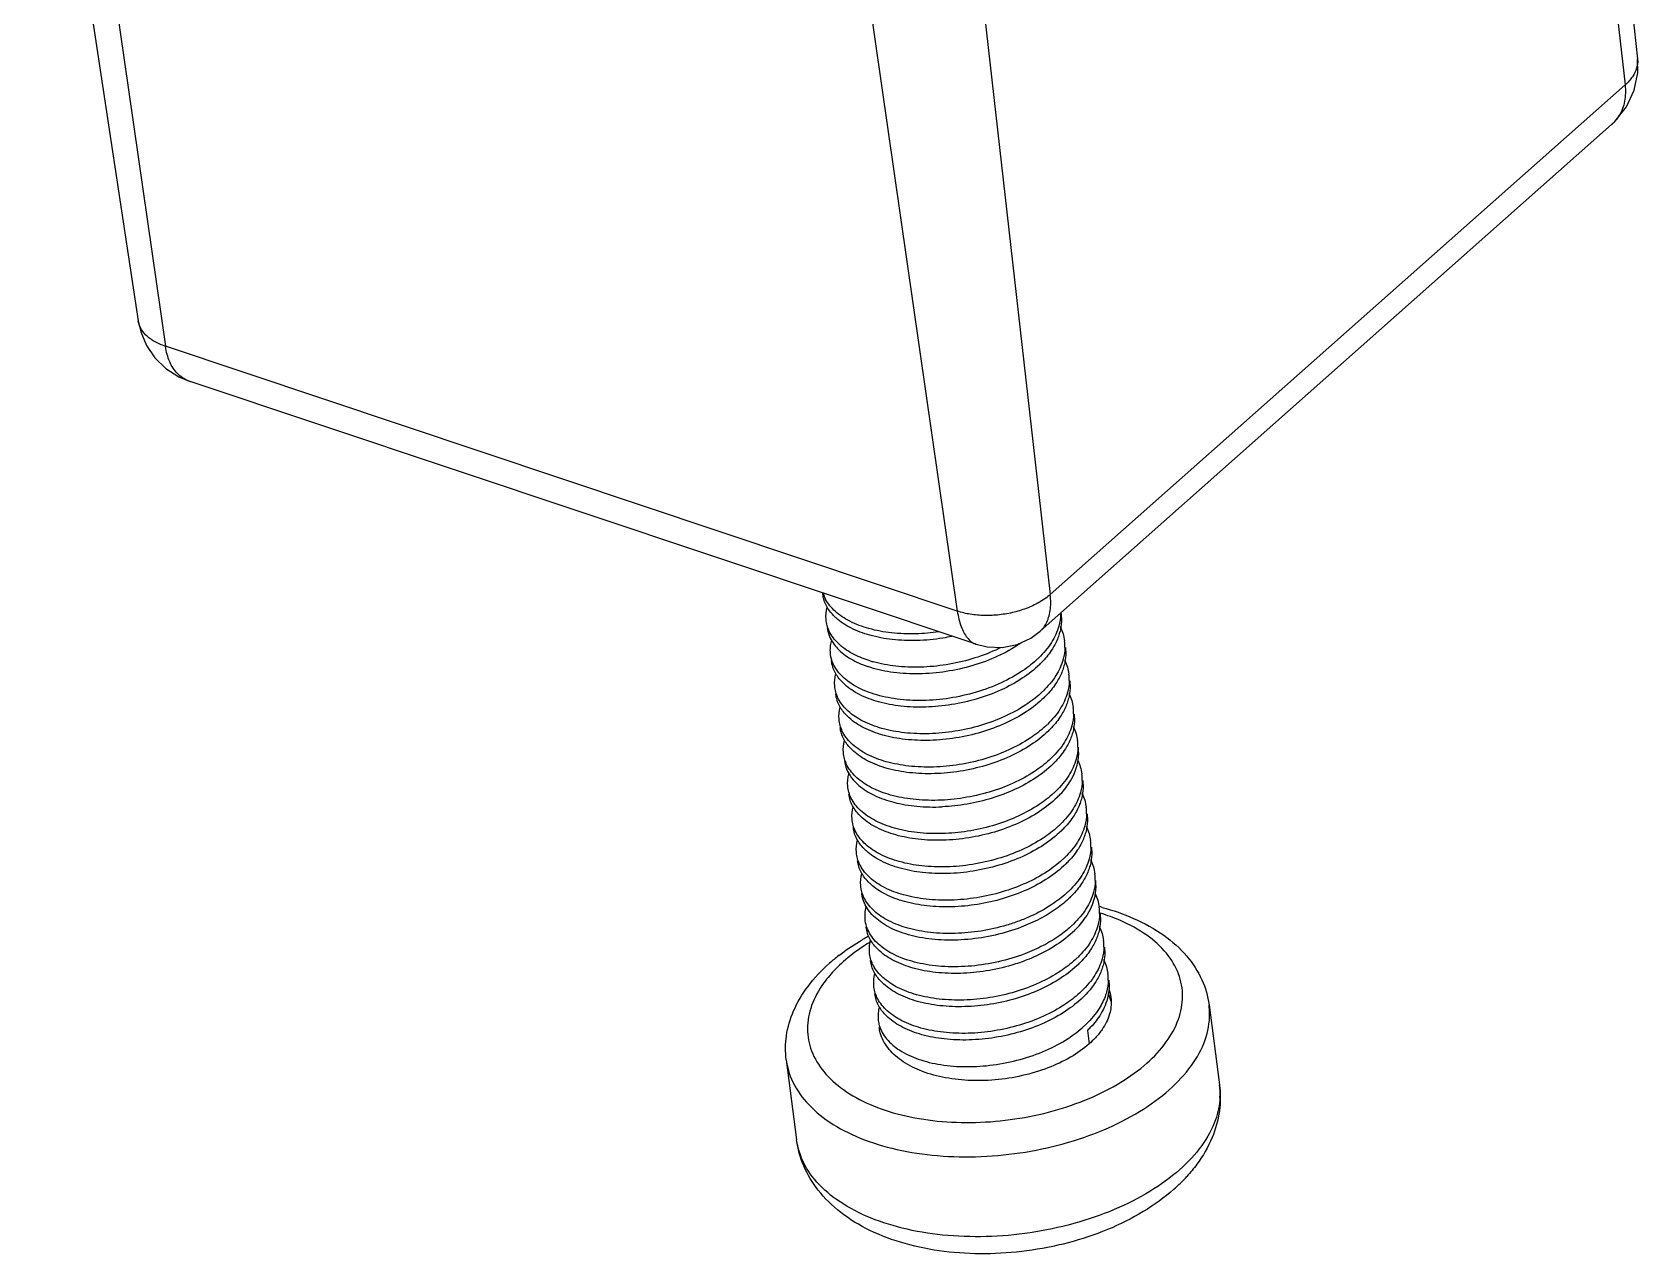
# Model space of a CAD drawing. Header units: millimetres. Extents: x 1518 to 2058, y 69 to 444.
# Drawn here: x 1738.08 to 1748.3, y 96.86 to 104.64 of the extents above; entities that cross this region are included whole.
import ezdxf

# ---------------------------------------------------------------- set-up
doc = ezdxf.new("R2010")
doc.units = ezdxf.units.MM
doc.layers.add('02___PRT_ALL_AXES', color=7, linetype='Continuous')

# ---------------------------------------------------------------- blocks, each defined once
blk = doc.blocks.new('*u40')
at = {"color": 7, "linetype": 'Continuous'}
for p, q in [((-55.69123442208047, -12.75117200994021), (-55.13329542774022, -17.88852604800024)), ((-55.80384083544027, -12.98598539304021), (-55.22522681346027, -18.08025406404022)), ((-66.88087688190012, -14.69689370549997), (-66.10450029149979, -19.80580222920025)), ((-66.63693476622007, -14.92598859756004), (-65.90533844586025, -19.9928610184802)), ((-60.00918500340049, -16.71497390460024), (-59.43057098112035, -21.80924257542017)), ((-60.84249992117998, -16.86420492036018), (-60.11090360124035, -21.93107734109992)), ((-55.13329542810038, -17.88852604476017), (-55.13327735808025, -17.88869324010011)), ((-55.22522681346027, -18.08025406404022), (-59.43057098112035, -21.80924257542017)), ((-55.32309105270042, -18.36985868040017), (-59.50436071794024, -22.07749970166003)), ((-66.10449559068024, -19.80583314282012), (-66.10450029252024, -19.80580222248022)), ((-60.11090360124035, -21.93107734109992), (-65.90533844586025, -19.9928610184802)), ((-65.72535719616008, -20.2497018733801), (-65.72552122902061, -20.24964706920002)), ((-59.9727498775801, -22.17392709030025), (-65.72537692614014, -20.24969533800015)), ((-59.15945581422034, -25.0005771276002), (-59.14676717916063, -25.09801366278009))]:
    blk.add_line(p, q, dxfattribs=at)
for points in [[(-55.3230825913804, -18.36985079412011), (-55.29919420794022, -18.34748819136018), (-55.21357152006021, -18.24017262258019), (-55.15742345556009, -18.11945675868026), (-55.13178481626028, -17.99134576140023), (-55.13327678160022, -17.88869854290022)], [(-66.10449477888051, -19.80583848803997), (-66.08607172248048, -19.88605074570023), (-66.0435836493607, -19.98646269078017), (-65.9817979041004, -20.07684290340023), (-65.90213648388044, -20.15428423446019), (-65.80662183156073, -20.21566004550016), (-65.72534296740014, -20.24970615102029)], [(-59.9727504472803, -22.17392558682013), (-59.89311613500013, -22.19311379160001), (-59.78262762120039, -22.19684173476014), (-59.67421856742021, -22.17497426754016), (-59.57344234914081, -22.12858028784024), (-59.50436137284032, -22.07749992786012)]]:
    blk.add_lwpolyline(points, dxfattribs=at)
for centre, radius, start, end in [((-65.65224044118008, -20.03013115206011), 0.23142313896, 246.5653447563976, 251.5394934224975), ((-60.84330617562046, -21.72256666320015), 0.2613799392, 197.6580874113081, 207.8591387118769), ((-59.69102967210029, -21.94676357010007), 0.3352350744599999, 359.0051948039015, 359.5714632862075), ((-59.64662280522043, -22.19021058384021), 0.32255441892, 358.9404408707056, 7.49398836309819), ((-60.48790985988057, -21.45182555717997), 0.8831874903000001, 252.8021194403905, 254.3605218768069), ((-60.04708077420037, -21.72578347926003), 0.7629736237799999, 312.3532433965095, 314.2444923353884), ((-60.00721404822025, -21.80871268422027), 0.71507667438, 314.2328978073182, 316.9234008229984), ((-59.61490121754036, -22.43380192170014), 0.32255441892, 358.9404408702889, 7.49398836309819), ((-60.01509003336037, -21.96964771566013), 0.7625903337000001, 312.3387016835015, 314.2443115783135), ((-59.97549246054041, -22.05230402202017), 0.71507667438, 314.2328978073896, 316.9234008229984), ((-59.58317962986052, -22.67739325950004), 0.32255441892, 358.9404408694027, 7.49398836309819), ((-59.98336844568053, -22.21323905346037), 0.7625903337000001, 312.3387016833977, 314.2443115783135), ((-59.94377087286034, -22.29589535988032), 0.71507667438, 314.2328978073896, 316.923400823192), ((-59.55146394186067, -22.92098522982008), 0.3225603507, 358.9335622421077, 7.493963062995886), ((-59.95164685800046, -22.45683039131995), 0.7625903337000001, 312.3387016831834, 314.2443115783135), ((-59.91204928517982, -22.53948669774002), 0.7150766743199999, 314.2328978073896, 316.9234008236874), ((-59.51973645450062, -23.16457593522011), 0.32255441892, 358.9404408706015, 7.49398836309819), ((-59.91976623678056, -22.70058288282019), 0.7623639270600001, 312.3299743667101, 314.2441998181903), ((-59.88108609540041, -22.78228732800028), 0.71617226508, 314.2322434407114, 316.9423011082028), ((-59.48801486688012, -23.40816727308004), 0.32255441892, 358.940440870888, 7.49398836309819), ((-59.8882036826401, -22.94401306704015), 0.7625903337000001, 312.3387016835015, 314.2443115783135), ((-59.84860610988017, -23.02666937340007), 0.7150766743199999, 314.2328978073182, 316.9234008229984), ((-59.45629327920028, -23.65175861088028), 0.32255441892, 358.9404408698979, 7.49398836309819), ((-59.85648209496026, -23.18760440490007), 0.7625903336400001, 312.3387016835015, 314.2443115783135), ((-59.8168845222001, -23.27026071125999), 0.71507667438, 314.2328978073182, 316.9234008228831), ((-59.42455104162036, -23.89534773516004), 0.3225336567000001, 358.9645388286063, 7.494076925098688), ((-59.82476050740024, -23.43119574264017), 0.7625903337599998, 312.3387016833977, 314.244311578203), ((-59.78516293452026, -23.51385204912015), 0.7150766743199999, 314.2328978073896, 316.9234008234938), ((-59.39285010384037, -24.13894128660013), 0.32255441892, 358.9404408707056, 7.49398836309819), ((-59.52755278578047, -25.86778567566023), 1.8318945387, 74.92260649118865, 75.59866141668769), ((-59.79207792462012, -23.67575786556017), 0.76122438654, 312.2762263165938, 314.2434765765877), ((-59.75434187604037, -23.75650452414015), 0.71637756732, 314.2321227713064, 316.9433779505896), ((-59.94726467502051, -25.67725976316012), 1.54797803934, 121.0002168558922, 123.1983432538036), ((-59.36112851615985, -24.38253262446028), 0.32255441892, 358.940440870888, 7.49398836309819), ((-60.12386129766037, -25.54856069526022), 1.39038290892, 127.9206791586875, 131.5379308019991), ((-60.22942634346055, -25.30514801232016), 1.08020303016, 131.518827031988, 135.5656634186808), ((-59.76131733197985, -23.91837841842005), 0.7625903337000001, 312.3387016836076, 314.2443115783135), ((-59.72171975922038, -24.00103472477997), 0.71507667438, 314.2328978073182, 316.9234008228831), ((-59.32940692854004, -24.62612396226018), 0.32255441892, 358.9404408696895, 7.49398836309819), ((-59.72959574430001, -24.1619697562802), 0.7625903337000001, 312.3387016835015, 314.2443115783135), ((-59.68999817154054, -24.24462606264024), 0.71507667438, 314.2328978073896, 316.9234008229984), ((-59.32767138306008, -24.87727614198025), 0.35356743456, 19.45763182031095, 24.61790856309299), ((-59.31902517504022, -24.8742395421001), 0.3444035076599999, 14.43880861710412, 19.46045367849108), ((-59.69818763363992, -24.40524320526004), 0.76303677906, 312.3554242382989, 314.2445194778111), ((-59.65891788665976, -24.48754789560019), 0.7160037392999999, 314.2322951694038, 316.943669545797), ((-58.69984774512068, -25.46423718504013), 0.51141113616, 357.1292637766953, 7.5335340973932), ((-59.35847700024033, -25.22184578478027), 1.25554068474, 311.4940855640143, 317.6413499176116)]:
    blk.add_arc(centre, radius, start, end, dxfattribs=at)
for points, start_tangent, end_tangent in [([(-55.13328135978054, -17.88869367588018), (-55.13284989462045, -17.8932825922202), (-55.14013176264029, -17.95709223564006), (-55.17144875106032, -18.02046451710032), (-55.22523048126004, -18.08022177198006)], (0.1082476513011166, -0.9941239590653632), (-0.7482448881704867, -0.6634226310028443)), ([(-55.22523048264065, -18.08022177186024), (-55.2224779879798, -18.14168129418033), (-55.22857640814027, -18.19980981174024), (-55.24349279489979, -18.25371378528018), (-55.26706495385997, -18.3026417622001), (-55.29901626011997, -18.34592087022031), (-55.32297098544041, -18.36974885322036)], (0.11291299845792, -0.9936048786007655), (-0.74816293437998, -0.663515051539856)), ([(-65.90533972740013, -19.99285214292024), (-65.98588969230059, -19.95714576306011), (-66.04805391690002, -19.9105073704801), (-66.08871521736, -19.8552756963602), (-66.10447952903996, -19.80583066632028)], (-0.9483589277737765, 0.3171992183341139), (-0.152388098630188, 0.9883207310361733)), ([(-65.74427809932013, -20.24246517840004), (-65.78019138119998, -20.22290886942017), (-65.8173639364802, -20.1920075305203), (-65.84878298808053, -20.15292699738006), (-65.87408605944029, -20.10623123448022), (-65.89299886505978, -20.05259175528022), (-65.9053397273401, -19.99285214286022)], (-0.9174700156238471, 0.3978049401794527), (-0.142882935988278, 0.9897395953498929)), ([(-61.01765255579994, -21.96222845388013), (-61.06804763130049, -21.89342762621993), (-61.09543030073996, -21.80869718574024)], (-0.6916302634216053, 0.7222517419289212), (-0.1315683654112127, 0.9913070993506613)), ([(-60.24778618680011, -22.08324627096022), (-60.41198464776016, -22.0973354764202), (-60.59322219354044, -22.09013758062031), (-60.75772413234017, -22.05872349996002), (-60.8971848410406, -22.00510470660026), (-61.00455436836, -21.93240610950022), (-61.07439194880021, -21.8447093586002)], (-0.9899593188332716, -0.1413525629593072), (-0.466860583717571, 0.884330930913812)), ([(-59.43057199470036, -21.80923365186027), (-59.50412174730036, -21.8623787313602), (-59.59375152894017, -21.90624572952004), (-59.6949669149999, -21.93863505882018), (-59.80269252864036, -21.95792268564003), (-59.91152654358029, -21.9631415557202), (-60.01601155554067, -21.95403007620018), (-60.1109082387602, -21.93104522274007)], (-0.7481977267667302, -0.6634758184448756), (-0.9483363174241015, 0.3172668105152094)), ([(-59.50436635980031, -22.07750031330022), (-59.48595016794002, -22.05858633930006), (-59.46109669500038, -22.02160480644022), (-59.44275376236033, -21.97731821682009), (-59.43135269669983, -21.92653610514003), (-59.42721742002004, -21.87015348402008), (-59.43057199476038, -21.80923365180024)], (0.7474836442174366, 0.6642802131837291), (-0.112850970967031, 0.9936119254275275)), ([(-61.07005303062033, -22.00357025604012), (-61.07141723778022, -21.99043951199997), (-61.06229889456063, -21.9031472436003)], (-0.1315683654172023, 0.9913070993498662), (0.2665282107637597, 0.9638271177275876)), ([(-60.15219392652034, -22.1164547829602), (-60.21681199392015, -22.12823828375997), (-60.40564033026021, -22.14605374403993), (-60.58687787598046, -22.13885584818001), (-60.75137981478019, -22.10744176758033), (-60.89084052354019, -22.05382297415997), (-60.99821005080048, -21.98112437706015), (-61.01765255579994, -21.96222845388013)], (-0.9795915709597907, -0.200998393288428), (-0.6916302635284081, 0.7222517418266465)), ([(-60.11090823834002, -21.93104522184024), (-60.0994027932602, -21.99050993508001), (-60.08319982481999, -22.04324701464031), (-60.06274432890018, -22.08832505190003), (-60.03853276284008, -22.12499840094017), (-60.01114068473998, -22.15263138438013), (-59.98118078244033, -22.17072950148008), (-59.97281377458057, -22.17389700402009)], (0.1429102874464662, -0.9897356463935046), (0.9486094123367846, -0.3164493369025449)), ([(-59.35584512646074, -21.9525838389003), (-59.36847080394, -22.04003017830007), (-59.42199880920043, -22.15934764326028), (-59.51473759614009, -22.27235414376025)], (-0.01735715933615366, -0.9998493531626549), (-0.7162835712332069, -0.6978093189270286)), ([(-59.35220073845994, -21.9532692675001), (-59.35055018952039, -21.96866685372004), (-59.35325337474023, -22.04637319218011)], (0.1304479426821223, -0.9914551599795132), (-0.1467486732863847, -0.9891738102521144)), ([(-61.04267036112014, -22.08830069646012), (-61.07005303062033, -22.00357025604012)], (-0.466860583606883, 0.8843309309722468), (-0.1315683654968847, 0.9913070993392906)), ([(-61.06367524584084, -22.05222792960024), (-61.04586925296007, -22.11710084814001), (-60.98704088831983, -22.20465260748006)], (0.131034583019023, -0.9913777978414843), (0.6874027065961024, -0.7262764755686039)), ([(-60.74904430116021, -22.29552511662007), (-60.8654632533603, -22.24869604446019), (-60.97283278068016, -22.17599744730012), (-61.04267036112014, -22.08830069646012)], (-0.9552445147275194, 0.2958173711650247), (-0.4668605836926665, 0.8843309309269595)), ([(-59.35325337474023, -22.04637319218011), (-59.36212648644027, -22.08874844592003), (-59.37446353686028, -22.12650318672024)], (-0.146748673779817, -0.9891738101789113), (-0.3573310547352344, -0.9339777927348192)), ([(-59.35751918730057, -22.04545570074015), (-59.35618562376021, -22.04827935828018), (-59.32682346834054, -22.14814233780032)], (0.4310359613916335, -0.9023347494068874), (0.1304479428330456, -0.9914551599596558)), ([(-61.03829554746039, -22.2471568324803), (-61.04031320514036, -22.22079280608034), (-61.02996742320011, -22.14458310432019)], (-0.1315228430043832, 0.9913131401167062), (0.2751384304115324, 0.9614046203917882)), ([(-60.98704088831983, -22.20465260748006), (-60.89105465478019, -22.27979413488015), (-60.76510610982018, -22.33694163636028)], (0.687402706756168, -0.7262764754171058), (0.9463373418324831, -0.323180499803794)), ([(-59.64691963944006, -22.16508398016015), (-59.67357854574038, -22.18302138684021), (-59.83724858382038, -22.27073481684022), (-60.02212751855996, -22.33632952026016), (-60.21806032836048, -22.3767208707601), (-60.41428868280082, -22.3901998150202), (-60.6000381208205, -22.37652615060028), (-60.76510610982018, -22.33694163636028)], (-0.8204593932463051, -0.5717048049771007), (-0.9463373418077934, 0.3231804998760903)), ([(-59.79326261069991, -22.19856867804003), (-59.82901046856023, -22.21550012916032), (-60.00454104714026, -22.28073964038026), (-60.19143472380074, -22.32311135400016), (-60.38026306014035, -22.34092681428012), (-60.56150060586037, -22.33372891842021), (-60.72600254466033, -22.30231483782029)], (-0.8967290582766203, -0.4425799318115611), (-0.9629365359963414, 0.2697280623950104)), ([(-59.37446353686028, -22.12650318672024), (-59.41565449170048, -22.20806591081998), (-59.48489252736044, -22.29709253537999)], (-0.3573310547181771, -0.9339777927413452), (-0.6827330153599122, -0.7306679339738141)), ([(-59.32412353884024, -22.19617517676022), (-59.33674921632019, -22.28362151616), (-59.39027722158039, -22.40293898106017), (-59.48301600846003, -22.51594548162018)], (-0.01735715933615366, -0.9998493531626549), (-0.7162835712332069, -0.6978093189270286)), ([(-59.3204791507801, -22.19686060536003), (-59.31882860183987, -22.21225819158019), (-59.32153178706039, -22.28996452998001)], (0.1304479426821223, -0.9914551599795132), (-0.1467486732863847, -0.9891738102521144)), ([(-61.01896917942031, -22.31545774662015), (-61.03829554746039, -22.2471568324803)], (-0.4054915061566279, 0.9140988121832505), (-0.1315228430736841, 0.9913131401075117)), ([(-60.95420938050029, -22.44941112954018), (-61.00460445594035, -22.3806103018801), (-61.03198712544008, -22.29587986146032)], (-0.6916302634216053, 0.7222517419289212), (-0.1315683654112127, 0.9913070993506613)), ([(-60.73972883970055, -22.53181470666016), (-60.86509626390034, -22.47501197994018), (-60.95963930610014, -22.40164327020011), (-61.01896917942031, -22.31545774662015)], (-0.9463373417882365, 0.3231804999333567), (-0.4054915060783472, 0.9140988122179757)), ([(-59.50839327858057, -22.32107241137999), (-59.63563572810017, -22.42253756856019), (-59.79094456338044, -22.50780973458018), (-59.96647514196047, -22.57304924580023), (-60.15336881856047, -22.61542095942013), (-60.34219715490053, -22.6332364197001), (-60.52343470068058, -22.62603852384007), (-60.68793663948009, -22.59462444324015), (-60.75540352692042, -22.57266932280004)], (-0.7162835712136912, -0.6978093189470609), (-0.9363117368418606, 0.3511699466813449)), ([(-59.53306579356013, -22.2896250795601), (-59.64820127562029, -22.37789445708006), (-59.81187131370052, -22.4656078871401), (-59.99675024844055, -22.53120259050013), (-60.19268305824039, -22.57159394106009), (-60.38891141268005, -22.58507288532019), (-60.57466085070041, -22.57139922090028), (-60.73972883970055, -22.53181470666016)], (-0.7389230142751193, -0.6737898626237798), (-0.9463373418067099, 0.3231804998792631)), ([(-59.32153178706039, -22.28996452998001), (-59.33040489876021, -22.33233978372027), (-59.34274194924046, -22.37009452458017)], (-0.146748673779817, -0.9891738101789113), (-0.3573310547352344, -0.9339777927348192)), ([(-59.32579759962027, -22.28904703860007), (-59.32446403608037, -22.29187069608031), (-59.2951018806607, -22.39173367560022)], (0.4310359613916335, -0.9023347494068874), (0.1304479428330456, -0.9914551599596558)), ([(-61.00660985526065, -22.49075293170029), (-61.00797406248034, -22.47762218766013), (-60.99885571920004, -22.39032991926013)], (-0.1315683654172023, 0.9913070993498662), (0.2665282107637597, 0.9638271177275876)), ([(-59.34274194924046, -22.37009452458017), (-59.38393290401996, -22.45165724862011), (-59.45317093968038, -22.54068387324025)], (-0.3573310547181771, -0.9339777927413452), (-0.6827330153599122, -0.7306679339738141)), ([(-59.29240195116017, -22.43976651462015), (-59.30502762864035, -22.52721285402015), (-59.35855563390032, -22.6465303189201), (-59.45129442077996, -22.7595368194801)], (-0.01735715933615366, -0.9998493531626549), (-0.7162835712332069, -0.6978093189270286)), ([(-59.28875756316029, -22.44045194322018), (-59.28710701416003, -22.45584952944012), (-59.28981019938033, -22.53355586783994)], (0.1304479426821223, -0.9914551599795132), (-0.1467486732863847, -0.9891738102521144)), ([(-60.97922718582004, -22.57548337212029), (-61.00660985526065, -22.49075293170029)], (-0.466860583606883, 0.8843309309722468), (-0.1315683654968847, 0.9913070993392906)), ([(-60.92248779282045, -22.69300246740011), (-60.97288286826051, -22.62420163974002), (-61.00026553776024, -22.53947119926022)], (-0.6916302634216053, 0.7222517419289212), (-0.1315683654112127, 0.9913070993506613)), ([(-59.50147632312019, -22.53333643626013), (-59.61025845792028, -22.61741063886006), (-59.76556729326035, -22.70268280488017), (-59.94109787178036, -22.76792231604009), (-60.12799154844015, -22.81029402972001), (-60.31681988477976, -22.82810949000032), (-60.49805743056004, -22.82091159414028), (-60.66255936936045, -22.78949751348011), (-60.8020200780602, -22.73587872012024), (-60.90938960538006, -22.66318012301997), (-60.97922718582004, -22.57548337212029)], (-0.739091908991966, -0.6736045947457688), (-0.4668605837135614, 0.8843309309159287)), ([(-60.75540352692042, -22.57266932280004), (-60.82739734818051, -22.54100564988005), (-60.93476687550037, -22.46830705271998), (-60.95420938050029, -22.44941112954018)], (-0.9363117368720674, 0.3511699466008056), (-0.6916302635202463, 0.7222517418344624)), ([(-59.28981019938033, -22.53355586783994), (-59.29868331108037, -22.5759311215802), (-59.3110203615604, -22.61368586238007)], (-0.146748673779817, -0.9891738101789113), (-0.3573310547352344, -0.9339777927348192)), ([(-59.29407601200046, -22.5326383764002), (-59.2927424484003, -22.53546203394023), (-59.26338029298017, -22.63532501346015)], (0.4310359613916335, -0.9023347494068874), (0.1304479428330456, -0.9914551599596558)), ([(-60.97488826764084, -22.73434426956021), (-60.97625247480028, -22.72121352552006), (-60.96713413158022, -22.63392125712028)], (-0.1315683654172023, 0.9913070993498662), (0.2665282107637597, 0.9638271177275876)), ([(-59.47667169090073, -22.56466374918011), (-59.60391414042033, -22.66612890642011), (-59.7592229757006, -22.7514010724401), (-59.93475355427995, -22.81664058360013), (-60.1216472308804, -22.85901229728006), (-60.31047556728072, -22.87682775756002), (-60.49171311300051, -22.86962986169999), (-60.65621505180002, -22.83821578110008), (-60.79567576050044, -22.78459698767995), (-60.90304528782031, -22.71189839058025), (-60.92248779282045, -22.69300246740011)], (-0.716283571205351, -0.6978093189556219), (-0.691630263504568, 0.7222517418494758)), ([(-59.3110203615604, -22.61368586238007), (-59.35221131633989, -22.69524858648003), (-59.42144935200031, -22.78427521110018)], (-0.3573310547181771, -0.9339777927413452), (-0.6827330153599122, -0.7306679339738141)), ([(-60.94750559813997, -22.81907470998021), (-60.97488826764084, -22.73434426956021)], (-0.466860583606883, 0.8843309309722468), (-0.1315683654968847, 0.9913070993392906)), ([(-60.89076620514038, -22.93659380526003), (-60.94116128058067, -22.86779297754015), (-60.9685439500804, -22.78306253712014)], (-0.6916302634216053, 0.7222517419289212), (-0.1315683654112127, 0.9913070993506613)), ([(-59.46975473544035, -22.77692777406003), (-59.57853687030047, -22.86100197665996), (-59.73384570558028, -22.94627414274009), (-59.90937628416032, -23.01151365390035), (-60.09626996076031, -23.05388536752025), (-60.28509829709992, -23.07170082780021), (-60.4663358428802, -23.06450293194018), (-60.63083778168038, -23.03308885134027), (-60.77029849038036, -22.97947005798017), (-60.87766801770022, -22.9067714608201), (-60.94750559813997, -22.81907470998021)], (-0.739091908991966, -0.6736045947457688), (-0.4668605837135614, 0.8843309309159287)), ([(-59.26068036348033, -22.68335785242027), (-59.27330604096051, -22.77080419182005), (-59.32683404622048, -22.89012165678025), (-59.41957283310012, -23.00312815728023)], (-0.01735715933615366, -0.9998493531626549), (-0.7162835712332069, -0.6978093189270286)), ([(-59.25808861170026, -22.7771472057002), (-59.26696172340007, -22.81952245944012), (-59.27929877387987, -22.85727720024022)], (-0.146748673779817, -0.9891738101789113), (-0.3573310544938373, -0.9339777928271754)), ([(-59.26235442432039, -22.77622971426013), (-59.26102086072024, -22.77905337180016), (-59.23165870536013, -22.87891635132007)], (0.4310359613916335, -0.9023347494068874), (0.1304479428330456, -0.9914551599596558)), ([(-59.25703597548045, -22.68404328102008), (-59.25538542654022, -22.69944086730004), (-59.25808861170026, -22.7771472057002)], (0.1304479426821223, -0.9914551599795132), (-0.1467486732863847, -0.9891738102521144)), ([(-60.94316667996009, -22.97793560742014), (-60.94453088712044, -22.96480486332018), (-60.93541254390038, -22.87751259497998)], (-0.1315683654172023, 0.9913070993498662), (0.2665282107637597, 0.9638271177275876)), ([(-59.44495010328023, -22.80825508704004), (-59.57219255274049, -22.90972024428027), (-59.72750138802053, -22.99499241030003), (-59.90303196659988, -23.06023192146006), (-60.08992564326036, -23.10260363508019), (-60.27875397960065, -23.12041909536015), (-60.45999152532022, -23.11322119950012), (-60.62449346411995, -23.08180711889997), (-60.76395417282038, -23.02818832554021), (-60.87132370014024, -22.95548972838014), (-60.89076620514038, -22.93659380526003)], (-0.716283571205351, -0.6978093189556219), (-0.6916302635236248, 0.722251741831227)), ([(-59.27929877387987, -22.85727720024022), (-59.32048972872008, -22.93883992433996), (-59.38972776432001, -23.02786654890008)], (-0.3573310547181771, -0.9339777927413452), (-0.6827330153599122, -0.7306679339738141)), ([(-60.9157840104599, -23.06266604784014), (-60.94316667996009, -22.97793560742014)], (-0.466860583606883, 0.8843309309722468), (-0.1315683654968847, 0.9913070993392906)), ([(-60.93683365284028, -23.02671518658019), (-60.90546799224057, -23.11860097944009), (-60.86039571060019, -23.17877970666007)], (0.1304281667640182, -0.991457761740044), (0.6879030031597136, -0.7258026303643761)), ([(-59.43803314776005, -23.02051911192029), (-59.5468152826204, -23.10459331452023), (-59.70212411789998, -23.18986548053999), (-59.87765469648048, -23.25510499176028), (-60.06454837308047, -23.29747670538018), (-60.25337670942008, -23.31529216566014), (-60.43461425520013, -23.30809426980011), (-60.59911619400054, -23.27668018920019), (-60.73857690270006, -23.22306139584009), (-60.84594643002038, -23.15036279868002), (-60.9157840104599, -23.06266604784014)], (-0.739091908991966, -0.6736045947457688), (-0.4668605837135614, 0.8843309309159287)), ([(-59.22895946316021, -22.92698865060015), (-59.24158445328044, -23.01439552967997), (-59.29511245854064, -23.13371299458015), (-59.38785124548031, -23.24671949514016)], (-0.01747453696243025, -0.999847308621646), (-0.7162835712326796, -0.6978093189275699)), ([(-59.24827211052025, -23.10266449554001), (-59.23072264350026, -23.04470766138002), (-59.22663537204039, -23.02256081064013)], (0.3619779554382702, 0.9321866550089257), (0.1505260411228006, 0.9886060443593784)), ([(-59.22957655230084, -23.02205225274008), (-59.19993711768029, -23.12250768918)], (0.4247285915899469, -0.9053207296234967), (0.1304479430419271, -0.9914551599321727)), ([(-59.22663537204039, -23.02256081064013), (-59.2253035318804, -22.92767362698021)], (0.1505260410724588, 0.9886060443670434), (-0.1278159491551345, 0.9917979043845435)), ([(-60.91145621220039, -23.22152842686023), (-60.91244171459994, -23.21279118624), (-60.90411353250056, -23.12263589280019)], (-0.1310506154618048, 0.9913756786340293), (0.2607692604344437, 0.9654011564176177)), ([(-59.41322851560017, -23.05184642489996), (-59.53676376264048, -23.1508517110201), (-59.68710368639995, -23.23460074146021), (-59.85704377092043, -23.29951244472022), (-60.03844707450071, -23.34290188584021), (-60.22263132276021, -23.36310799464025)], (-0.7162835712228475, -0.6978093189376623), (-0.9989603244361142, -0.04558804889983584)), ([(-59.35780298856025, -23.27124285090008), (-59.28336282438045, -23.17365970026003), (-59.24827211052025, -23.10266449554001)], (0.6824832484218841, 0.7309012352045334), (0.3619779554683479, 0.9321866549972462)), ([(-60.88111097256024, -23.31166822140017), (-60.91145621220039, -23.22152842686023)], (-0.4864556059042497, 0.8737052955569912), (-0.1310506153089095, 0.9913756786542408)), ([(-60.86039571060019, -23.17877970666007), (-60.83169890052068, -23.20605459672004), (-60.71857441434031, -23.27856788387999), (-60.57502662522074, -23.33017769232015), (-60.40658336982051, -23.3590429834203), (-60.22263132276021, -23.36310799464025)], (0.6879030031798782, -0.7258026303452644), (0.9989603244371773, 0.04558804887653686)), ([(-59.40639085584053, -23.26418245308014), (-59.51138649252039, -23.34572478132031), (-59.66172641622052, -23.42947381170018), (-59.83166650080034, -23.4943855150201), (-60.01306980437994, -23.53777495614008), (-60.19725405264035, -23.55798106494024)], (-0.739193213412518, -0.6734934247970619), (-0.9989603244360624, -0.04558804890096593)), ([(-59.19723718811997, -23.17054052814012), (-59.20986286560037, -23.25798686754024), (-59.2633908708608, -23.37730433244008), (-59.35612965780047, -23.49031083300008)], (-0.01735715933615366, -0.9998493531626549), (-0.7162835712332069, -0.6978093189270286)), ([(-59.19464543640015, -23.26432988136003), (-59.20351854809996, -23.30670513510017), (-59.21585559852019, -23.34445987596007)], (-0.146748673779817, -0.9891738101789113), (-0.3573310547352344, -0.9339777927348192)), ([(-59.19891124896003, -23.26341238998032), (-59.19757768542058, -23.26623604745998), (-59.16821553000045, -23.36609902698012)], (0.4310359613916335, -0.9023347494068874), (0.1304479428330456, -0.9914551599596558)), ([(-59.19359280012031, -23.17122595674027), (-59.19194225118008, -23.18662354296021), (-59.19464543640015, -23.26432988136003)], (0.1304479426821223, -0.9914551599795132), (-0.1467486732863847, -0.9891738102521144)), ([(-60.8273230298405, -23.42377648092008), (-60.87771810528011, -23.35497565326), (-60.90510077472027, -23.27024521284)], (-0.6916302634216053, 0.7222517419289212), (-0.1315683654112127, 0.9913070993506613)), ([(-60.87972350460041, -23.46511828308019), (-60.88108771182078, -23.45198753904003), (-60.87196936853979, -23.36469527064003)], (-0.1315683654172023, 0.9913070993498662), (0.2665282107637597, 0.9638271177275876)), ([(-60.19725405264035, -23.55798106494024), (-60.38256882996029, -23.55378758628024), (-60.55171703232054, -23.52451345926011), (-60.69591099444051, -23.47212470856016), (-60.80765073563998, -23.39978011608002), (-60.88111097256024, -23.31166822140017)], (-0.998960324438237, -0.04558804885331841), (-0.486455605870971, 0.8737052955755201)), ([(-59.38150692792033, -23.29543776276023), (-59.50874937738058, -23.39690291994009), (-59.66405821272065, -23.48217508596019), (-59.8395887912402, -23.54741459718014), (-60.02648246790068, -23.58978631080004), (-60.21531080424029, -23.60760177108), (-60.39654835002034, -23.60040387521997), (-60.5610502888203, -23.56898979462005), (-60.70051099752072, -23.51537100126006), (-60.80788052484013, -23.44267240410022), (-60.8273230298405, -23.42377648092008)], (-0.716283571205351, -0.6978093189556219), (-0.691630263504568, 0.7222517418494758)), ([(-59.21585559852019, -23.34445987596007), (-59.2570465533604, -23.42602260000012), (-59.32628458902013, -23.51504922462016)], (-0.3573310547181771, -0.9339777927413452), (-0.6827330153599122, -0.7306679339738141)), ([(-60.85234083516025, -23.54984872350019), (-60.87972350460041, -23.46511828308019)], (-0.466860583606883, 0.8843309309722468), (-0.1315683654968847, 0.9913070993392906)), ([(-59.16551560049993, -23.41413186594002), (-59.17814127798056, -23.50157820540016), (-59.23166928324008, -23.62089567030034), (-59.3244080701204, -23.73390217086035)], (-0.01735715933615366, -0.9998493531626549), (-0.7162835712332069, -0.6978093189270286)), ([(-59.16187121244047, -23.41481729454017), (-59.16022066350024, -23.43021488082013), (-59.16292384872008, -23.50792121922018)], (0.1304479426821223, -0.9914551599795132), (-0.1467486732863847, -0.9891738102521144)), ([(-60.79560144216066, -23.66736781878001), (-60.84599651760027, -23.59856699106024), (-60.87337918710045, -23.51383655064012)], (-0.6916302634216053, 0.7222517419289212), (-0.1315683654112127, 0.9913070993506613)), ([(-59.37458997239992, -23.50770178764014), (-59.48337210726004, -23.59177599024008), (-59.63868094254008, -23.67704815626007), (-59.8142115211208, -23.7422876674201), (-60.00110519777991, -23.78465938110003), (-60.1899335341202, -23.80247484137999), (-60.37117107984022, -23.79527694552019), (-60.53567301864018, -23.76386286486024), (-60.67513372739995, -23.71024407150026), (-60.78250325466047, -23.63754547440021), (-60.85234083516025, -23.54984872350019)], (-0.739091908991966, -0.6736045947457688), (-0.4668605837135614, 0.8843309309159287)), ([(-60.84800191692057, -23.70870962094011), (-60.84936612414003, -23.69557887690019), (-60.84024778085995, -23.60828660849995)], (-0.1315683654172023, 0.9913070993498662), (0.2665282107637597, 0.9638271177275876)), ([(-59.34978534024049, -23.53902910056013), (-59.47702778976054, -23.64049425780024), (-59.63233662504035, -23.72576642382012), (-59.80786720362039, -23.79100593498003), (-59.99476088022084, -23.8333776486603), (-60.18358921656045, -23.85119310894027), (-60.36482676234027, -23.84399521308023), (-60.52932870114046, -23.81258113247998), (-60.6687894098402, -23.75896233906019), (-60.77615893716006, -23.68626374196015), (-60.79560144216066, -23.66736781878001)], (-0.716283571205351, -0.6978093189556219), (-0.691630263504568, 0.7222517418494758)), ([(-59.18413401090015, -23.5880512137602), (-59.22532496568033, -23.66961393786005), (-59.29456300134007, -23.75864056248008)], (-0.3573310547181771, -0.9339777927413452), (-0.6827330153599122, -0.7306679339738141)), ([(-59.16292384872008, -23.50792121922018), (-59.17179696042012, -23.5502964729601), (-59.18413401090015, -23.5880512137602)], (-0.146748673779817, -0.9891738101789113), (-0.3573310547352344, -0.9339777927348192)), ([(-59.16718966128019, -23.50700372778022), (-59.16585609774074, -23.50982738532014), (-59.13649394231993, -23.60969036484005)], (0.4310359613916335, -0.9023347494068874), (0.1304479428330456, -0.9914551599596558)), ([(-60.82061924748041, -23.79344006136012), (-60.84800191692057, -23.70870962094011)], (-0.466860583606883, 0.8843309309722468), (-0.1315683654968847, 0.9913070993392906)), ([(-59.13379401282009, -23.65772320379995), (-59.14641969030072, -23.74516954320006), (-59.19994769556024, -23.86448700810024), (-59.29268648244033, -23.97749350866025)], (-0.01735715933615366, -0.9998493531626549), (-0.7162835712332069, -0.6978093189270286)), ([(-59.13014962482066, -23.6584086324001), (-59.1284990758204, -23.67380621868028), (-59.13120226104002, -23.7515125570801)], (0.1304479426821223, -0.9914551599795132), (-0.1467486732863847, -0.9891738102521144)), ([(-60.76387985448082, -23.91095915664027), (-60.81427492992043, -23.84215832892016), (-60.84165759942061, -23.75742788850005)], (-0.6916302634216053, 0.7222517419289212), (-0.1315683654112127, 0.9913070993506613)), ([(-59.3428683847801, -23.75129312544027), (-59.4516505195802, -23.83536732804021), (-59.60695935492004, -23.92063949405997), (-59.78248993344005, -23.98587900528003), (-59.96938361010007, -24.02825071890015), (-60.15821194644013, -24.04606617918012), (-60.33944949222041, -24.03886828332008), (-60.50395143102014, -24.00745420272017), (-60.64341213972011, -23.95383540936018), (-60.75078166704043, -23.88113681220011), (-60.82061924748041, -23.79344006136012)], (-0.739091908991966, -0.6736045947457688), (-0.4668605837135614, 0.8843309309159287)), ([(-60.81628032929984, -23.95230095880027), (-60.81764453646019, -23.93917021470008), (-60.80852619324014, -23.85187794636022)], (-0.1315683654172023, 0.9913070993498662), (0.2665282107637597, 0.9638271177275876)), ([(-59.31806375255996, -23.78262043842005), (-59.44530620208025, -23.88408559560014), (-59.60061503736028, -23.96935776168027), (-59.77614561594032, -24.03459727284019), (-59.96303929254009, -24.0769689864602), (-60.15186762894041, -24.09478444674016), (-60.33310517465998, -24.08758655088013), (-60.49760711346039, -24.05617247028022), (-60.63706782216013, -24.00255367692012), (-60.74443734947999, -23.92985507976005), (-60.76387985448082, -23.91095915664027)], (-0.716283571205351, -0.6978093189556219), (-0.691630263504568, 0.7222517418494758)), ([(-59.15241242322008, -23.83164255162012), (-59.19360337800026, -23.9132052757202), (-59.26284141366023, -24.00223190028021)], (-0.3573310547181771, -0.9339777927413452), (-0.6827330153599122, -0.7306679339738141)), ([(-59.13120226104002, -23.7515125570801), (-59.14007537274028, -23.79388781082037), (-59.15241242322008, -23.83164255162012)], (-0.146748673779817, -0.9891738101789113), (-0.3573310544938373, -0.9339777928271754)), ([(-59.13546807366015, -23.75059506564014), (-59.13413451006068, -23.75341872318006), (-59.10477235463986, -23.85328170269997)], (0.4310359613916335, -0.9023347494068874), (0.1304479428330456, -0.9914551599596558)), ([(-60.78889765980034, -24.03703139922004), (-60.81628032929984, -23.95230095880027)], (-0.466860583606883, 0.8843309309722468), (-0.1315683654968847, 0.9913070993392906)), ([(-59.10207005394022, -23.90117631282021), (-59.1146981026202, -23.98876088106022), (-59.1682261078804, -24.10807834596017), (-59.26096489476049, -24.22108484652017)], (-0.01694592637683225, -0.9998564074802098), (-0.7162835711946121, -0.6978093189666451)), ([(-59.09983954170048, -23.99753279430013), (-59.09845216386066, -23.90186135814008)], (0.1519386038049636, 0.9883899335150061), (-0.1277671935448355, 0.99180418644694)), ([(-60.73597580556066, -24.15056695878013), (-60.77146692815995, -24.10477192596022), (-60.80963244336044, -24.00342630162015), (-60.80995685844027, -24.00102199673995)], (-0.6805701379944967, 0.7326829377501237), (-0.1284122358564891, 0.9917208769015289)), ([(-59.65988520918017, -24.19914364926024), (-59.75076834582023, -24.22947034314018), (-59.93766202242023, -24.27184205676008), (-60.12649035876029, -24.28965751704004), (-60.30772790454057, -24.28245962118001), (-60.4722298433403, -24.25104554058009), (-60.61169055204027, -24.19742674722011), (-60.71906007936059, -24.12472815006004), (-60.78889765980034, -24.03703139922004)], (-0.9370703435861036, -0.3491406180486908), (-0.4668605837091094, 0.8843309309182789)), ([(-59.31114679710026, -23.9948844633002), (-59.41992893196016, -24.07895866590013), (-59.5752377672402, -24.16423083192024), (-59.65988520918017, -24.19914364926024)], (-0.7390919090004561, -0.6736045947364535), (-0.9370703435854143, -0.3491406180505407)), ([(-59.28634216493992, -24.02621177628021), (-59.38724917164018, -24.10966729374013), (-59.50754775210044, -24.18298291302017), (-59.64322842582055, -24.24396714414013)], (-0.716283571148772, -0.6978093190136989), (-0.9342040971657146, -0.3567389869901971)), ([(-59.23089956958006, -24.24559037621998), (-59.15603279567995, -24.14728719102004), (-59.12149074768013, -24.0773020750803)], (0.6824680206777307, 0.7309154539016264), (0.3626830191172559, 0.9319125643771481)), ([(-59.12149074768013, -24.0773020750803), (-59.10314763456063, -24.01585502334001), (-59.09983954170048, -23.99753279430013)], (0.3626830194698529, 0.9319125642399241), (0.1519386034641146, 0.9883899335674027)), ([(-59.10235488630042, -23.99713442915993), (-59.07305076702005, -24.09687304056024)], (0.4226949140498131, -0.9062720395314098), (0.130447942707248, -0.9914551599762071)), ([(-60.78457958832018, -24.19589506698014), (-60.7761992642404, -24.09322626870028)], (-0.1284122358070814, 0.9917208769079264), (0.2735749119714559, 0.9618506991939083)), ([(-60.74608965804055, -24.29964499626021), (-60.78425517324013, -24.19829937192014), (-60.78457958832018, -24.19589506698014)], (-0.5342853114633718, 0.8453042091191123), (-0.128412235959405, 0.9917208768882029)), ([(-59.64322842582055, -24.24396714414013), (-59.83444155594043, -24.30177719178016), (-60.03319202058037, -24.33324760914013), (-60.22840201758072, -24.33714154698021), (-60.40918990499995, -24.31375003620019), (-60.56547310062024, -24.26487586314033), (-60.68852670948036, -24.19373368602021), (-60.73597580556066, -24.15056695878013)], (-0.9342040971585748, -0.3567389870088945), (-0.680570137992498, 0.7326829377519803)), ([(-59.07035083746041, -24.14490587952014), (-59.08297651494013, -24.23235221892014), (-59.13650452020056, -24.35166968382009), (-59.22924330714068, -24.4646761843801)], (-0.01735715933615366, -0.9998493531626549), (-0.7162835712332069, -0.6978093189270286)), ([(-59.06670644946007, -24.14559130812017), (-59.06505590052052, -24.16098889434011), (-59.06775908568034, -24.23869523274027)], (0.1304479426821223, -0.9914551599795132), (-0.1467486732863847, -0.9891738102521144)), ([(-58.7242563050404, -25.2393419362802), (-58.58182089072034, -25.08384382092026), (-58.49277398946015, -24.91748110620006), (-58.46259286398072, -24.7491394494001), (-58.4924954755204, -24.58589631222003), (-58.58119322147991, -24.43502409138011), (-58.72480487700068, -24.30310691190027), (-58.91703812664082, -24.1959267109803), (-59.06541654738044, -24.14139608202004)], (0.7482122976317932, 0.6634593866036964), (-0.9561981475524903, 0.2927201780150904)), ([(-59.05103386829978, -24.09895348398004), (-58.82101378518018, -24.17929418934), (-58.60082155691998, -24.30302283918002), (-58.43265075744034, -24.45548012172014), (-58.3218445543805, -24.62810018988012), (-58.26888505854049, -24.81255583512018)], (0.9655698465319751, -0.2601439437469535), (0.1291342576944983, -0.9916271191782177)), ([(-60.97834886058035, -24.45173999970007), (-60.82771119606014, -24.34800145182032), (-60.75861731766008, -24.30797169402024)], (0.7885824612263234, 0.6149290217953892), (0.8760745792855067, 0.482175623118509)), ([(-60.70043667912023, -24.3981418323001), (-60.75083175461987, -24.32934100464024), (-60.77821442406071, -24.24461056422024)], (-0.6916302634216053, 0.7222517419289212), (-0.1315683654112127, 0.9913070993506613)), ([(-59.61785115570001, -24.43884021444012), (-59.80906428582011, -24.49665026202013), (-60.00781475046006, -24.52812067938032), (-60.20302474745995, -24.53201461728008), (-60.38381263482052, -24.50862310650018), (-60.54009583050038, -24.45974893344021), (-60.66314943936027, -24.38860675626006), (-60.74608965804055, -24.29964499626021)], (-0.9342040971638496, -0.3567389869950813), (-0.5342853113292645, 0.8453042092038764)), ([(-59.27999804652018, -24.23899561740006), (-59.36187190146074, -24.30454036404001), (-59.48217048192032, -24.37785598332005), (-59.61785115570001, -24.43884021444012)], (-0.7398163581457267, -0.6728088556343428), (-0.9342040971776513, -0.3567389869589385)), ([(-59.25462057726008, -24.2698031140801), (-59.38186302672034, -24.37126827132033), (-59.53717186200038, -24.4565404373401), (-59.60117172102014, -24.48356682582016)], (-0.7162835712014761, -0.6978093189595994), (-0.9312033843190956, -0.3645000096469996)), ([(-59.0889692478604, -24.31882522728029), (-59.13016020270061, -24.40038795138003), (-59.19939823836057, -24.48941457600006)], (-0.3573310547181771, -0.9339777927413452), (-0.6827330153599122, -0.7306679339738141)), ([(-59.06775908568034, -24.23869523274027), (-59.0766321974404, -24.28107048648019), (-59.0889692478604, -24.31882522728029)], (-0.146748673779817, -0.9891738101789113), (-0.3573310547352344, -0.9339777927348192)), ([(-59.07202489830024, -24.23777774136022), (-59.07069133470031, -24.24060139884023), (-59.04132917934021, -24.34046437836014)], (0.4310359613916335, -0.9023347494068874), (0.1304479428330456, -0.9914551599596558)), ([(-60.79484306550034, -24.38194247292029), (-60.94545632898053, -24.49635901253998)], (-0.8365582430525644, -0.5478780028261828), (-0.7482122976021743, -0.6634593866370988)), ([(-60.75283715394016, -24.43948363446009), (-60.75420136110051, -24.42635289042028), (-60.74508301788023, -24.33906062202004)], (-0.1315683654172023, 0.9913070993498662), (0.2665282107637597, 0.9638271177275876)), ([(-59.60117172102014, -24.48356682582016), (-59.71270244058041, -24.52177994850001), (-59.89959611724043, -24.56415166218028), (-60.08842445358005, -24.58196712246024), (-60.26966199930007, -24.57476922660021), (-60.43416393810048, -24.54335514600007), (-60.57362464686048, -24.48973635264031), (-60.68099417412031, -24.41703775548024), (-60.70043667912023, -24.3981418323001)], (-0.9312033843181685, -0.3645000096493679), (-0.6916302635001759, 0.7222517418536818)), ([(-59.03862924978034, -24.38849721732004), (-59.05125492726029, -24.47594355678007), (-59.10478293251981, -24.59526102168002), (-59.19752171946084, -24.70826752224002)], (-0.01735715933615366, -0.9998493531626549), (-0.7162835712332069, -0.6978093189270286)), ([(-59.03498486178023, -24.38918264592007), (-59.03333431284045, -24.40458023220003), (-59.03603749806052, -24.48228657060019)], (0.1304479426821223, -0.9914551599795132), (-0.1467486732863847, -0.9891738102521144)), ([(-61.36276167036067, -25.21545471918023), (-61.36114947504029, -25.03843602828022), (-61.30898329014053, -24.85704008364019), (-61.20321839112034, -24.67691969628015), (-61.04584606788057, -24.50783560338016)], (-0.1291342577182902, 0.9916271191751193), (0.7482122963468526, 0.6634593880527804)), ([(-61.00074883062007, -24.54890717297997), (-61.08789174330059, -24.65185712796028), (-61.17693864456032, -24.81821984262012), (-61.20711977010023, -24.98656149948022), (-61.17721715855987, -25.14980463660015), (-61.08851941260036, -25.30067685750021), (-60.94490775702025, -25.43259403692025), (-60.75267450744013, -25.53977423790013), (-60.52023958206019, -25.61752315062006), (-60.25778404770017, -25.66243530330007), (-59.97680222928057, -25.67254349892028), (-59.68961111052067, -25.64740588158008), (-59.40874305252009, -25.58811358914022), (-59.14669921776022, -25.49733121559996), (-58.9145162812199, -25.37885112750007), (-58.7242563050404, -25.2393419362802)], (-0.6995098803282911, -0.7146229266704923), (0.7482122976380041, 0.6634593865966919)), ([(-60.72545448444043, -24.52421407488021), (-60.75283715394016, -24.43948363446009)], (-0.466860583606883, 0.8843309309722468), (-0.1315683654968847, 0.9913070993392906)), ([(-60.66871509150042, -24.64173317016025), (-60.71911016694003, -24.57293234244014), (-60.74649283638018, -24.48820190202014)], (-0.6916302634216053, 0.7222517419289212), (-0.1315683654112127, 0.9913070993506613)), ([(-59.24770362174036, -24.48206713896036), (-59.35648575660025, -24.56614134162021), (-59.51179459188052, -24.65141350764009), (-59.68732517046055, -24.7166530188), (-59.87421884712035, -24.75902473242024), (-60.06304718346064, -24.77684019270021), (-60.24428472918044, -24.7696422969002), (-60.40878666797994, -24.73822821623992), (-60.54824737668037, -24.68460942288016), (-60.65561690400023, -24.61191082578011), (-60.72545448444043, -24.52421407488021)], (-0.739091908991966, -0.6736045947457688), (-0.4668605837135614, 0.8843309309159287)), ([(-59.22289898958024, -24.51339445194003), (-59.35014143904027, -24.61485960918026), (-59.50545027438011, -24.70013177520025), (-59.68098085290057, -24.76537128636028), (-59.86787452955991, -24.8077430000402), (-60.05670286590021, -24.82555846026014), (-60.23794041168003, -24.81836056446014), (-60.40244235048067, -24.78694648380019), (-60.54190305917996, -24.73332769044021), (-60.6492725865005, -24.66062909334016), (-60.66871509150042, -24.64173317016025)], (-0.716283571205351, -0.6978093189556219), (-0.691630263504568, 0.7222517418494758)), ([(-59.03603749806052, -24.48228657060019), (-59.04491060976034, -24.52466182434011), (-59.05724766018056, -24.56241656514021)], (-0.146748673779817, -0.9891738101789113), (-0.3573310547352344, -0.9339777927348192)), ([(-59.0403033106204, -24.48136907916012), (-59.0389697470805, -24.48419273670015), (-59.00960759166037, -24.58405571622006)], (0.4310359613916335, -0.9023347494068874), (0.1304479428330456, -0.9914551599596558)), ([(-60.72111556626032, -24.68307497232001), (-60.72247977347979, -24.6699442282802), (-60.71336143020017, -24.5826519598802)], (-0.1315683654172023, 0.9913070993498662), (0.2665282107637597, 0.9638271177275876)), ([(-59.05724766018056, -24.56241656514021), (-59.09843861502077, -24.64397928924029), (-59.16767665068051, -24.7330059138003)], (-0.3573310547181771, -0.9339777927413452), (-0.6827330153599122, -0.7306679339738141)), ([(-59.0069076621603, -24.63208855518019), (-59.01953333964047, -24.71953489458031), (-59.02563517932049, -24.73981045026005)], (-0.01735715943803829, -0.9998493531608863), (-0.3141317756040502, -0.9493793907368364)), ([(-59.00326108764011, -24.63277366494003), (-59.00863679627992, -24.74968802592025)], (0.1277001332962978, -0.991812823044806), (-0.2116391485495647, -0.9773478760406733)), ([(-60.69373289682062, -24.76780541274013), (-60.72111556626032, -24.68307497232001)], (-0.466860583606883, 0.8843309309722468), (-0.1315683654968847, 0.9913070993392906)), ([(-60.63699351161995, -24.88532449986008), (-60.68738857926019, -24.81652368030007), (-60.71477124876037, -24.73179323988006)], (-0.6916302412253736, 0.7222517631840932), (-0.1315683653055116, 0.9913070993646901)), ([(-59.21598203406029, -24.72565847681994), (-59.32476416892041, -24.80973267942011), (-59.48007300420045, -24.89500484544021), (-59.6556035827798, -24.96024435666016), (-59.84249725944028, -25.00261607028017), (-60.03132559578057, -25.02043153056013), (-60.2125631415006, -25.0132336347001), (-60.37706508029987, -24.98181955410018), (-60.51652578906032, -24.92820076074008), (-60.62389531632016, -24.85550216358001), (-60.69373289682062, -24.76780541274013)], (-0.739091908991966, -0.6736045947457688), (-0.4668605837135614, 0.8843309309159287)), ([(-59.1911774019004, -24.7569857898003), (-59.31841985142, -24.85845094698016), (-59.47372868670004, -24.94372311300015), (-59.64925926528076, -25.0089626242202), (-59.83615294187985, -25.0513343378401), (-60.02498127822014, -25.06914979812007), (-60.20621882400019, -25.06195190226003), (-60.37072076280083, -25.03053782166012), (-60.51018147149989, -24.97691902830013), (-60.61755099882043, -24.90422043114029), (-60.63699351161995, -24.88532449986008)], (-0.7162835712157843, -0.6978093189449124), (-0.6916302411274534, 0.7222517632778619)), ([(-59.02563517932049, -24.73981045026005), (-59.0730613449, -24.83885235948014), (-59.16580013178009, -24.95185886004015)], (-0.3141317755930459, -0.9493793907404776), (-0.7162835712290859, -0.6978093189312586)), ([(-59.00863679627992, -24.74968802592025), (-59.06115993306048, -24.87854696922), (-59.13574624080024, -24.97637586498024)], (-0.2116391483314864, -0.9773478760878969), (-0.682466420204436, -0.7309169482871102)), ([(-59.00207231160084, -24.69636044070023), (-58.98702160932021, -24.7574415321601)], (0.3417243728037255, -0.9398002197445479), (0.1303963317830246, -0.9914619491728017)), ([(-58.98702160932021, -24.7574415321601), (-58.9860611999402, -24.76572045582009), (-58.98661588535992, -24.82711946658003)], (0.1303963318672166, -0.991461949161729), (-0.1134562689810539, -0.9935429910320434)), ([(-60.68203652310012, -24.8274213913802), (-60.6884151413401, -24.85724327790024), (-60.68929057728019, -24.92665322076016)], (-0.2647504785842051, -0.9643169520906674), (0.1265314753820175, -0.9919625929124799)), ([(-58.98661588535992, -24.82711946658003), (-58.99702717398031, -24.87901818342027), (-59.05154029470032, -24.99173545626002), (-59.10083147874025, -25.05320080218019)], (-0.1134562688833047, -0.9935429910432055), (-0.6795153756178942, -0.7336612667293212)), ([(-58.56036248136024, -25.43395214706015), (-58.39835695554029, -25.25679359790024), (-58.29830149278041, -25.0690240368001), (-58.26456899634013, -24.87884978922023), (-58.26898276812017, -24.81256867926015)], (0.748212297877547, 0.663459386326549), (-0.1303307730173944, 0.9914705692075224)), ([(-60.68929057728019, -24.92665322076016), (-60.68167803438064, -24.96336528318), (-60.62853109548064, -25.06117909403997), (-60.53197788372017, -25.14477333852005), (-60.39742147986044, -25.2090228126001), (-60.23236564596073, -25.24987185870009), (-60.04599980100056, -25.26455856600001), (-59.84869078998008, -25.25176739172014), (-59.65140958254005, -25.21170176507997), (-59.46512463366071, -25.14607266738005), (-59.30019548112023, -25.05800383704013), (-59.18410864242014, -24.96911191074025)], (0.1265314752137198, -0.9919625929339474), (0.7388976814101296, 0.673817643288401)), ([(-59.14676717916063, -25.09801366278009), (-59.2823823148201, -25.1950419864603), (-59.4485353308005, -25.27398334637996), (-59.63604125610027, -25.33047467592007), (-59.83453525283994, -25.36139397648014), (-60.03304555020031, -25.36503280140016), (-60.2205998811005, -25.34119060530031), (-60.38683190532038, -25.29118575246014), (-60.52255410816042, -25.21778258142001), (-60.62026551852023, -25.12503856410024), (-60.67456619490054, -25.01808000948017), (-60.68259277476022, -24.97832030532015)], (-0.7482122976234524, -0.6634593866131026), (-0.1275076210392216, 0.991837590826703)), ([(-59.10083147874025, -25.05320080218019), (-59.14676717916063, -25.09801366278009)], (-0.6795153756170166, -0.7336612667301342), (-0.7482122977279221, -0.6634593864952877)), ([(-61.36266396000019, -25.21544188062023), (-61.33301296110039, -25.33342794882026), (-61.23263969970048, -25.50373490808011), (-61.07034478506012, -25.65263829486014), (-60.85322124540016, -25.77363036624013), (-60.59075844810059, -25.86142316897997), (-60.29442725400054, -25.91217974400024), (-59.97717880116033, -25.92368178108006), (-59.6528782714804, -25.8954265821601), (-59.33569936614049, -25.82864906700013), (-59.03950398408006, -25.72626764868016), (-58.77723765114001, -25.59275700726016), (-58.56036248136024, -25.43395214706015)], (0.1303307836422345, -0.9914705678108662), (0.7482122979357038, 0.6634593862609629)), ([(-58.18907839560006, -25.4898501063002), (-58.22216966058022, -25.65364318614013), (-58.32222512352018, -25.84141277868014), (-58.48423067094018, -26.01857135790021)], (-0.04982089166416851, -0.998758168303913), (-0.7482122975695591, -0.6634593866738804)), ([(-58.19275324812043, -25.39717504596024), (-58.19343074526068, -25.58823693024021), (-58.24678744248013, -25.78378628358018), (-58.35778692318081, -25.97886564834027), (-58.43070552294057, -26.06779052112017)], (0.1291342576971522, -0.9916271191778722), (-0.6728189661825974, -0.7398071632155104)), ([(-58.52662764396041, -26.16227603712014), (-58.75005576024068, -26.32549974438018), (-59.01283394417987, -26.45732355864004), (-59.30016841398037, -26.55335525316013), (-59.60153745996058, -26.61255697050001), (-59.90731507794021, -26.6340178858203), (-60.20786673084012, -26.61671402736022), (-60.49309031190023, -26.55961891374022), (-60.75096306624027, -26.46255164682009), (-60.96653195033991, -26.32930274736009), (-61.1282036131206, -26.16923464019999), (-61.23459816708032, -25.99040503380002), (-61.28662985993992, -25.80007392996026)], (-0.7482123001338745, -0.6634593837819893), (-0.1291342576939884, 0.991627119178284)), ([(-58.48423067094018, -26.01857135790021), (-58.70110588254056, -26.17737624360018), (-58.96337227176036, -26.31088690092008), (-59.25956754156005, -26.41326827394016), (-59.57674653126014, -26.48004580338022), (-59.9010470028602, -26.50830099222003), (-60.21829546578056, -26.49679895262011), (-60.51462664170049, -26.44604237886017), (-60.77708943540028, -26.35824957690022), (-60.99421296390028, -26.23725751332006), (-61.15650788652056, -26.08835412228007), (-61.25688113706019, -25.91804719554023), (-61.28653215012037, -25.80006108581995)], (-0.7482122975078164, -0.6634593867435105), (-0.1303307747989394, 0.9914705689733349))]:
    blk.add_spline(points, degree=3, dxfattribs=dict(at, start_tangent=start_tangent, end_tangent=end_tangent))
at = {"layer": '02___PRT_ALL_AXES', "color": 7, "linetype": 'Continuous'}
for p, q in [((-61.09685637227994, -21.79791778380013), (-61.09545224946055, -21.80870009885996)), ((-59.35343709582048, -21.94367178402024), (-59.35218749417982, -21.95326752492019)), ((-58.26888505854049, -24.81255583512018), (-58.19275324812043, -25.39717504596024)), ((-61.36276167036067, -25.21545471918023), (-61.28662985993992, -25.80007392996026))]:
    blk.add_line(p, q, dxfattribs=at)

msp = doc.modelspace()

# ---------------------------------------------------------------- block references
at = {"xscale": 0.8693999999999998, "yscale": 0.8693999999999998, "zscale": 0.8693999999999998}
msp.add_blockref('*u40', (1796.22980465916, 120.0204243577212), dxfattribs=at)

doc.saveas('drawing.dxf')
